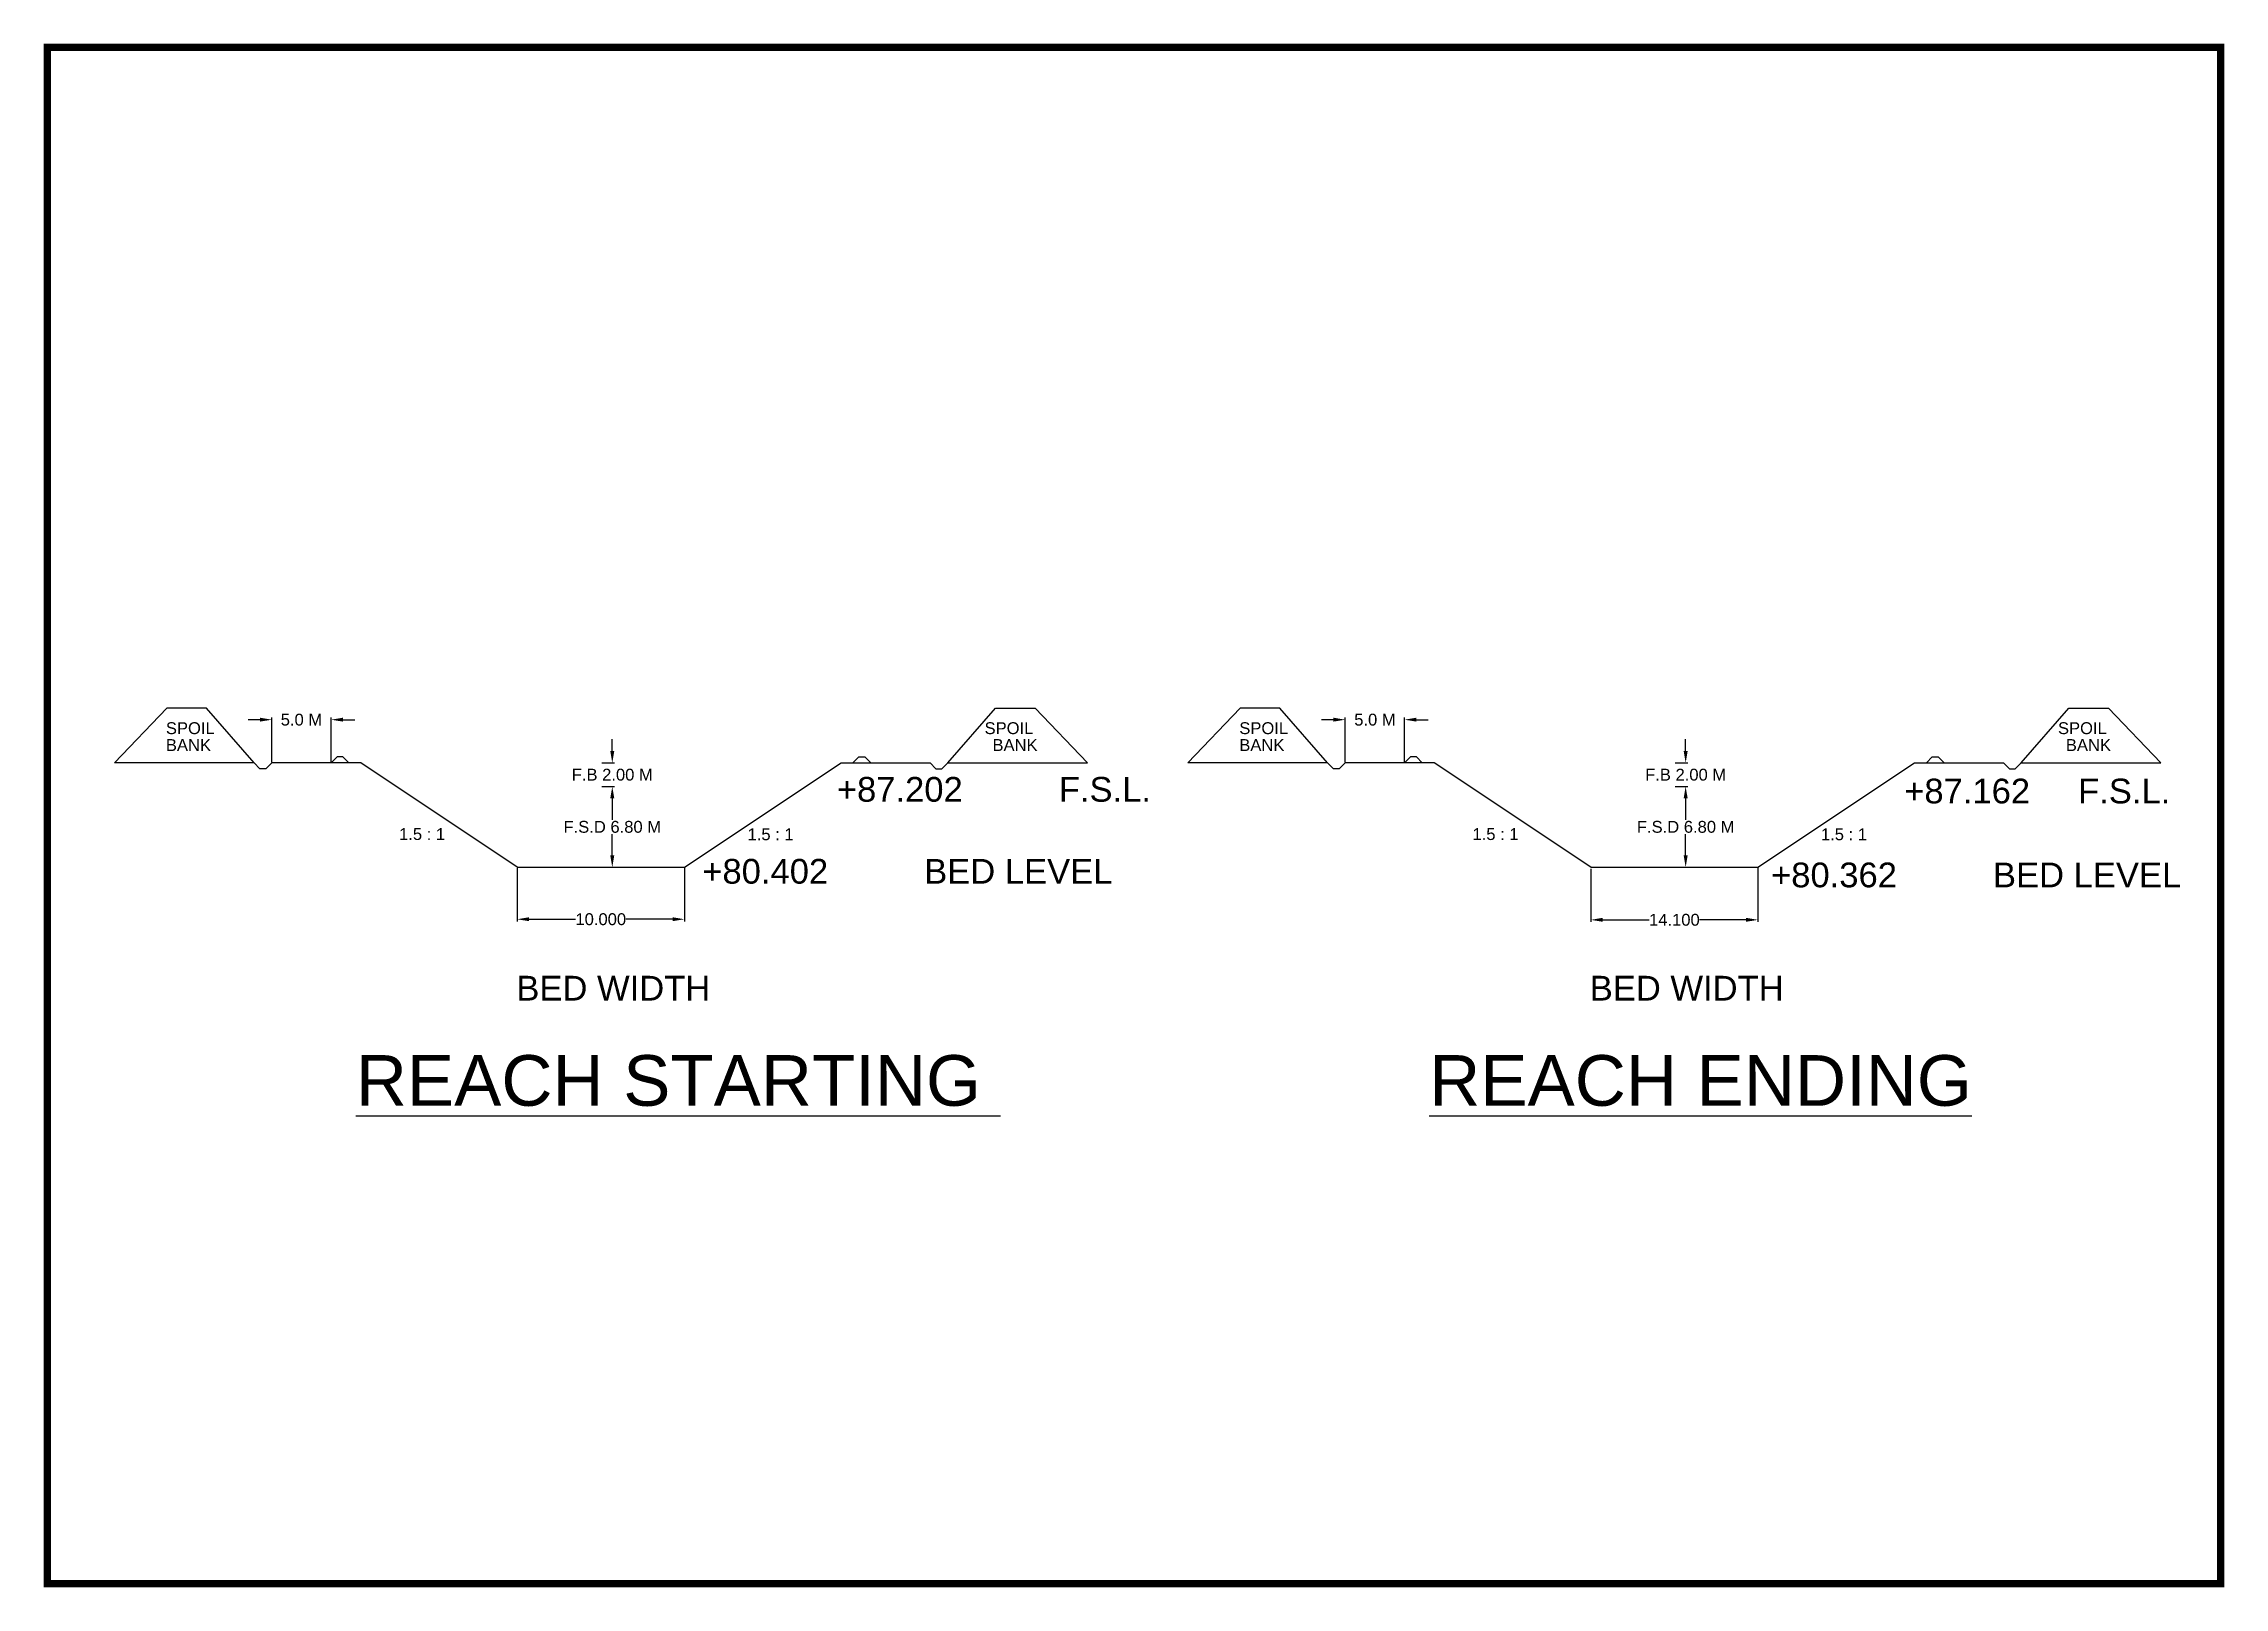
# Model space of a CAD drawing. Header units: inches. Extents: x 391 to 574, y 28 to 158.
import ezdxf

# ---------------------------------------------------------------- set-up
doc = ezdxf.new("R2010")
doc.units = ezdxf.units.IN
doc.header["$MEASUREMENT"] = 0
doc.layers.add('TEXT', color=5, linetype='Continuous')
doc.styles.get("Standard").update_dxf_attribs({"font": 'arial.ttf'})
doc.dimstyles.get("Standard").update_dxf_attribs({"dimtxt": 0.18, "dimasz": 0.18, "dimexe": 0.18, "dimexo": 0.0625, "dimgap": 0.09, "dimtad": 0, "dimtih": 1, "dimtoh": 1, "dimdec": 4, "dimzin": 0, "dimdsep": 46, "dimtxsty": 'Standard', "dimcen": 0.09, "dimadec": 0, "dimazin": 0, "dimtfac": 1, "dimtdec": 4, "dimtofl": 0, "dimtmove": 0, "dimatfit": 3, "dimfxl": 0, "dimtolj": 1, "dimtzin": 0, "dimarcsym": 0})

# ---------------------------------------------------------------- blocks, each defined once
blk = doc.blocks.new('*D1')
at = {"color": 0, "lineweight": -2}
for p, q in [((521.06, 88.41), (521.06, 83.92)), ((535.16, 88.48), (535.16, 83.92)), ((522.06, 84.1), (525.99, 84.1)), ((534.16, 84.1), (530.22, 84.1))]:
    blk.add_line(p, q, dxfattribs=at)
at = {"color": 0}
for points in [[(522.06, 84.27), (522.06, 83.94), (521.06, 84.1)], [(534.16, 84.27), (534.16, 83.94), (535.16, 84.1)]]:
    blk.add_solid(points, dxfattribs=at)
at = {"layer": 'Defpoints', "color": 0}
for p in [(521.06, 88.48), (535.16, 88.54), (535.16, 84.1)]:
    blk.add_point(p, dxfattribs=at)
at = {"color": 0, "insert": (528.11, 84.1), "char_height": 1, "attachment_point": 5}
blk.add_mtext('\\A1;14.100', dxfattribs=at)
blk = doc.blocks.new('*D5')
at = {"color": 0, "lineweight": -2}
for p, q in [((437.66, 95.34), (438.73, 95.34)), ((438.55, 94.34), (438.55, 92.55)), ((438.55, 89.54), (438.55, 91.33)), ((437.66, 88.54), (438.73, 88.54))]:
    blk.add_line(p, q, dxfattribs=at)
at = {"color": 0}
for points in [[(438.38, 94.34), (438.72, 94.34), (438.55, 95.34)], [(438.38, 89.54), (438.72, 89.54), (438.55, 88.54)]]:
    blk.add_solid(points, dxfattribs=at)
at = {"layer": 'Defpoints', "color": 0}
for p in [(437.59, 95.34), (438.55, 95.34), (437.59, 88.54)]:
    blk.add_point(p, dxfattribs=at)
at = {"color": 0, "insert": (438.55, 91.94), "char_height": 1, "attachment_point": 5}
blk.add_mtext('\\A1;F.S.D 6.80 M', dxfattribs=at)
blk = doc.blocks.new('*D2')
at = {"color": 0, "lineweight": -2}
for p, q in [((438.55, 98.34), (438.55, 99.34)), ((437.66, 97.34), (438.73, 97.34)), ((437.72, 95.34), (438.73, 95.34)), ((438.55, 94.34), (438.55, 93.34))]:
    blk.add_line(p, q, dxfattribs=at)
at = {"color": 0}
for points in [[(438.38, 98.34), (438.72, 98.34), (438.55, 97.34)], [(438.38, 94.34), (438.72, 94.34), (438.55, 95.34)]]:
    blk.add_solid(points, dxfattribs=at)
at = {"layer": 'Defpoints', "color": 0}
for p in [(437.59, 97.34), (438.55, 97.34), (437.66, 95.34)]:
    blk.add_point(p, dxfattribs=at)
at = {"color": 0, "insert": (438.55, 96.34), "char_height": 1, "attachment_point": 5}
blk.add_mtext('\\A1;F.B 2.00 M', dxfattribs=at)
blk = doc.blocks.new('*D6')
at = {"color": 0, "lineweight": -2}
for p, q in [((409.84, 97.4), (409.84, 101.16)), ((414.84, 97.4), (414.84, 101.16)), ((408.84, 100.98), (407.84, 100.98)), ((415.84, 100.98), (416.84, 100.98))]:
    blk.add_line(p, q, dxfattribs=at)
at = {"color": 0}
for points in [[(408.84, 101.15), (408.84, 100.82), (409.84, 100.98)], [(415.84, 101.15), (415.84, 100.82), (414.84, 100.98)]]:
    blk.add_solid(points, dxfattribs=at)
at = {"layer": 'Defpoints', "color": 0}
for p in [(414.84, 100.98), (409.84, 97.34), (414.84, 97.34)]:
    blk.add_point(p, dxfattribs=at)
at = {"color": 0, "insert": (412.34, 100.98), "char_height": 1, "attachment_point": 5}
blk.add_mtext('\\A1;5.0 M', dxfattribs=at)
blk = doc.blocks.new('*D3')
at = {"color": 0, "lineweight": -2}
for p, q in [((430.53, 88.46), (430.53, 83.97)), ((444.63, 88.52), (444.63, 83.97)), ((431.53, 84.15), (435.46, 84.15)), ((443.63, 84.15), (439.7, 84.15))]:
    blk.add_line(p, q, dxfattribs=at)
at = {"color": 0}
for points in [[(431.53, 84.32), (431.53, 83.99), (430.53, 84.15)], [(443.63, 84.32), (443.63, 83.99), (444.63, 84.15)]]:
    blk.add_solid(points, dxfattribs=at)
at = {"layer": 'Defpoints', "color": 0}
for p in [(430.53, 88.52), (444.63, 88.59), (444.63, 84.15)]:
    blk.add_point(p, dxfattribs=at)
at = {"color": 0, "insert": (437.58, 84.15), "char_height": 1, "attachment_point": 5}
blk.add_mtext('\\A1;10.000', dxfattribs=at)
blk = doc.blocks.new('*D7')
at = {"color": 0, "lineweight": -2}
for p, q in [((528.17, 95.34), (529.24, 95.34)), ((529.06, 94.34), (529.06, 92.55)), ((529.06, 89.54), (529.06, 91.33)), ((528.17, 88.54), (529.24, 88.54))]:
    blk.add_line(p, q, dxfattribs=at)
at = {"color": 0}
for points in [[(528.89, 94.34), (529.23, 94.34), (529.06, 95.34)], [(528.89, 89.54), (529.23, 89.54), (529.06, 88.54)]]:
    blk.add_solid(points, dxfattribs=at)
at = {"layer": 'Defpoints', "color": 0}
for p in [(528.11, 95.34), (529.06, 95.34), (528.11, 88.54)]:
    blk.add_point(p, dxfattribs=at)
at = {"color": 0, "insert": (529.06, 91.94), "char_height": 1, "attachment_point": 5}
blk.add_mtext('\\A1;F.S.D 6.80 M', dxfattribs=at)
blk = doc.blocks.new('*D4')
at = {"color": 0, "lineweight": -2}
for p, q in [((529.06, 98.34), (529.06, 99.34)), ((528.17, 97.34), (529.24, 97.34)), ((528.23, 95.34), (529.24, 95.34)), ((529.06, 94.34), (529.06, 93.34))]:
    blk.add_line(p, q, dxfattribs=at)
at = {"color": 0}
for points in [[(528.89, 98.34), (529.23, 98.34), (529.06, 97.34)], [(528.89, 94.34), (529.23, 94.34), (529.06, 95.34)]]:
    blk.add_solid(points, dxfattribs=at)
at = {"layer": 'Defpoints', "color": 0}
for p in [(528.11, 97.34), (529.06, 97.34), (528.17, 95.34)]:
    blk.add_point(p, dxfattribs=at)
at = {"color": 0, "insert": (529.06, 96.34), "char_height": 1, "attachment_point": 5}
blk.add_mtext('\\A1;F.B 2.00 M', dxfattribs=at)
blk = doc.blocks.new('*D8')
at = {"color": 0, "lineweight": -2}
for p, q in [((500.36, 97.4), (500.36, 101.16)), ((505.36, 97.4), (505.36, 101.16)), ((499.36, 100.98), (498.36, 100.98)), ((506.36, 100.98), (507.36, 100.98))]:
    blk.add_line(p, q, dxfattribs=at)
at = {"color": 0}
for points in [[(499.36, 101.15), (499.36, 100.82), (500.36, 100.98)], [(506.36, 101.15), (506.36, 100.82), (505.36, 100.98)]]:
    blk.add_solid(points, dxfattribs=at)
at = {"layer": 'Defpoints', "color": 0}
for p in [(505.36, 100.98), (500.36, 97.34), (505.36, 97.34)]:
    blk.add_point(p, dxfattribs=at)
at = {"color": 0, "insert": (502.86, 100.98), "char_height": 1, "attachment_point": 5}
blk.add_mtext('\\A1;5.0 M', dxfattribs=at)

msp = doc.modelspace()

# ---------------------------------------------------------------- linework, layer by layer
at = {"color": 106}
for p, q in [((400.97772, 101.94802), (396.57709, 97.33806)), ((404.32622, 101.94802), (400.97772, 101.94802)), ((408.34306, 97.33806), (404.32622, 101.94802)), ((466.84306, 97.33806), (470.8599, 101.94802)), ((470.8599, 101.94802), (474.2084, 101.94802)), ((474.2084, 101.94802), (478.60902, 97.33806)), ((491.48981, 101.94802), (487.08918, 97.33806)), ((494.83831, 101.94802), (491.48981, 101.94802)), ((498.85515, 97.33806), (494.83831, 101.94802)), ((557.35515, 97.33806), (561.37199, 101.94802)), ((561.37199, 101.94802), (564.72049, 101.94802)), ((564.72049, 101.94802), (569.12111, 97.33806)), ((415.34306, 97.83806), (414.84306, 97.33806)), ((415.84306, 97.83806), (415.34306, 97.83806)), ((415.84306, 97.83806), (416.34306, 97.33806)), ((459.34306, 97.83806), (458.84306, 97.33806)), ((459.34306, 97.83806), (459.84306, 97.83806)), ((459.84306, 97.83806), (460.34306, 97.33806)), ((505.85515, 97.83806), (505.35515, 97.33806)), ((506.35515, 97.83806), (505.85515, 97.83806)), ((506.35515, 97.83806), (506.85515, 97.33806)), ((549.85515, 97.83806), (549.35515, 97.33806)), ((549.85515, 97.83806), (550.35515, 97.83806)), ((550.35515, 97.83806), (550.85515, 97.33806)), ((408.34306, 97.33806), (396.57709, 97.33806)), ((408.84306, 96.83806), (408.34306, 97.33806)), ((409.34306, 96.83806), (408.84306, 96.83806)), ((409.34306, 96.83806), (409.84306, 97.33806)), ((417.34306, 97.33806), (409.84306, 97.33806)), ((430.54306, 88.53806), (417.34306, 97.33806)), ((444.64306, 88.53806), (457.84306, 97.33806)), ((457.84306, 97.33806), (465.34306, 97.33806)), ((465.84306, 96.83806), (465.34306, 97.33806)), ((465.84306, 96.83806), (466.34306, 96.83806)), ((466.34306, 96.83806), (466.84306, 97.33806)), ((466.84306, 97.33806), (478.60902, 97.33806)), ((498.85515, 97.33806), (487.08918, 97.33806)), ((499.35515, 96.83806), (498.85515, 97.33806)), ((499.85515, 96.83806), (499.35515, 96.83806)), ((499.85515, 96.83806), (500.35515, 97.33806)), ((507.85515, 97.33806), (500.35515, 97.33806)), ((521.05515, 88.53806), (507.85515, 97.33806)), ((535.15515, 88.53806), (548.35515, 97.33806)), ((548.35515, 97.33806), (555.85515, 97.33806)), ((556.35515, 96.83806), (555.85515, 97.33806)), ((556.35515, 96.83806), (556.85515, 96.83806)), ((556.85515, 96.83806), (557.35515, 97.33806)), ((557.35515, 97.33806), (569.12111, 97.33806)), ((430.54306, 88.53806), (444.64306, 88.53806)), ((521.05515, 88.53806), (535.15515, 88.53806))]:
    msp.add_line(p, q, dxfattribs=at)
at = {"layer": 'TEXT', "lineweight": 25, "ltscale": 0.2, "const_width": 0.61707}
msp.add_lwpolyline([(390.90752, 157.69425), (574.17852, 157.69425), (574.17852, 28.1087), (390.90752, 28.1087)], close=True, dxfattribs=at)

# ---------------------------------------------------------------- texts
at = {"color": 106}
for s, p in [('SPOIL', (400.91009, 99.7664)), ('BANK', (400.91009, 98.34436)), ('SPOIL', (469.94269, 99.7664)), ('BANK', (470.60936, 98.34436)), ('SPOIL', (491.42218, 99.7664)), ('BANK', (491.42218, 98.34436)), ('SPOIL', (560.45478, 99.7664)), ('BANK', (561.12145, 98.34436)), ('1.5 : 1', (420.57139, 90.83455)), ('1.5 : 1', (449.95553, 90.81612)), ('1.5 : 1', (511.08348, 90.83455)), ('1.5 : 1', (540.46762, 90.81612))]:
    msp.add_text(s, height=1, dxfattribs=at).set_placement(p)
at = {"layer": 'TEXT', "color": 106, "lineweight": 25, "ltscale": 0.2}
for s, height, p in [('+87.202          F.S.L.', 2.0864248, (457.48766, 94.06522)), ('+87.162     F.S.L.', 2.0864248, (547.48817, 93.9216)), ('+80.402          BED LEVEL', 2.0864248, (446.13935, 87.15232)), ('+80.362          BED LEVEL', 2.0864248, (536.26038, 86.84555)), ('BED WIDTH', 2.086425, (430.46237, 77.29309)), ('BED WIDTH', 2.086425, (520.97446, 77.29309)), ('%%UREACH STARTING ', 4.2719994, (416.92741, 68.41823)), ('%%UREACH ENDING', 4.2719994, (507.4395, 68.41823))]:
    msp.add_text(s, height=height, dxfattribs=at).set_placement(p)

# ---------------------------------------------------------------- dimensions: what is measured, and where the dimension line sits
at = {"color": 106}
for base, p1, p2, text, picture, middle in [((414.84306, 100.98274), (409.84306, 97.33806), (414.84306, 97.33806), '5.0 M', '*D6', (412.34306, 100.98274)), ((505.35515, 100.98274), (500.35515, 97.33806), (505.35515, 97.33806), '5.0 M', '*D8', (502.85515, 100.98274)), ((444.62879, 84.15365), (430.52879, 88.52438), (444.62879, 88.58688), '10.000', '*D3', (437.57879, 84.15365)), ((535.15515, 84.10483), (521.05515, 88.47556), (535.15515, 88.53806), '14.100', '*D1', (528.10515, 84.10483))]:
    dim = msp.add_linear_dim(base=base, p1=p1, p2=p2, text=text, dimstyle='Standard', override={"dimtxt": 1, "dimasz": 1}, dxfattribs=at)
    dim.commit()
    dim.dimension.update_dxf_attribs({"geometry": picture, "text_midpoint": middle})
for base, p1, p2, text, picture, middle in [((438.54914, 97.33806), (437.65556, 95.33806), (437.59306, 97.33806), 'F.B 2.00 M', '*D2', (438.54914, 96.33806)), ((529.06123, 97.33806), (528.16765, 95.33806), (528.10515, 97.33806), 'F.B 2.00 M', '*D4', (529.06123, 96.33806)), ((438.54914, 95.33806), (437.59306, 88.53806), (437.59306, 95.33806), 'F.S.D 6.80 M', '*D5', (438.54914, 91.93806)), ((529.06123, 95.33806), (528.10515, 88.53806), (528.10515, 95.33806), 'F.S.D 6.80 M', '*D7', (529.06123, 91.93806))]:
    dim = msp.add_linear_dim(base=base, p1=p1, p2=p2, angle=90, text=text, dimstyle='Standard', override={"dimtxt": 1, "dimasz": 1}, dxfattribs=at)
    dim.commit()
    dim.dimension.update_dxf_attribs({"geometry": picture, "text_midpoint": middle})

doc.saveas('drawing.dxf')
